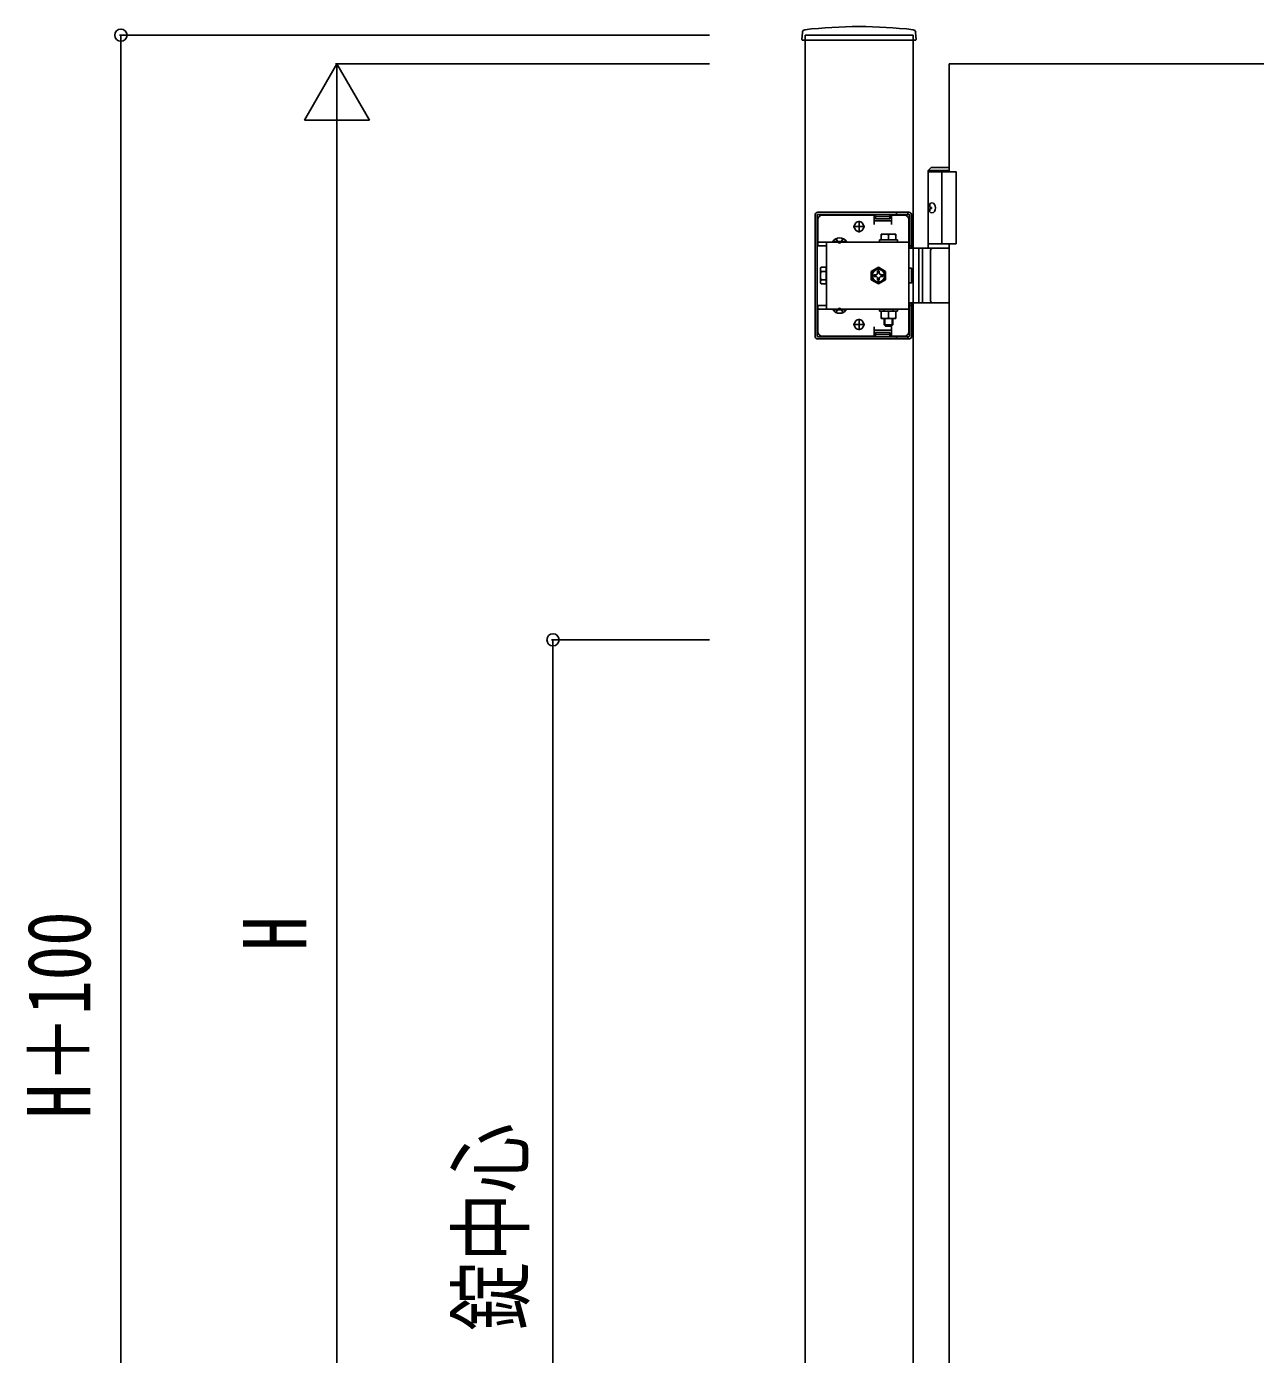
# Model space of a CAD drawing. Units: millimetres, scale not verified. Extents: x -4205 to 4205, y -2970 to 2970.
# Drawn here: x -3286 to -2432, y 482 to 1404 of the extents above; entities that cross this region are included whole.
import ezdxf
from ezdxf.enums import TextEntityAlignment as Align

# ---------------------------------------------------------------- set-up
doc = ezdxf.new("R2010")
doc.units = ezdxf.units.MM
doc.header["$LTSCALE"] = 12
doc.layers.add('0-4_YKK_A1', color=4, linetype='Continuous')
doc.layers.add('0-5_YKK_D', color=6, linetype='Continuous')
doc.styles.add('ＭＳ ゴシック', font='')
doc.styles.get('ＭＳ ゴシック').set_extended_font_data('MS Gothic')

msp = doc.modelspace()

# ---------------------------------------------------------------- linework, layer by layer
at = {"layer": '0-4_YKK_A1'}
for p, q in [((-2746.82, 1400.03), (-2747.08, 1395.16)), ((-2746.58, 1394.63), (-2668.38, 1394.63)), ((-2744.98, 1398.13), (-2744.98, 1394.63)), ((-2744.98, 98.13), (-2744.98, 1394.63)), ((-2669.98, 98.13), (-2669.98, 1394.63)), ((-2668.14, 1400.03), (-2667.88, 1395.16)), ((-2644.98, 1303.13), (-2644.98, 1378.13)), ((-2657.48, 1306.13), (-2659.48, 1304.13)), ((-2659.48, 1250.13), (-2659.48, 1304.13)), ((-2659.48, 1304.13), (-2644.98, 1304.13)), ((-2657.48, 1306.13), (-2644.98, 1306.13)), ((-2649.98, 1303.13), (-2649.98, 1253.13)), ((-2737.98, 1189.13), (-2737.98, 1273.13)), ((-2736.48, 1189.13), (-2736.48, 1273.13)), ((-2735.98, 1275.13), (-2672.98, 1275.13)), ((-2735.98, 1273.63), (-2672.98, 1273.63)), ((-2696.98, 1273.13), (-2732.98, 1273.13)), ((-2696.98, 1266.63), (-2696.98, 1273.13)), ((-2695.98, 1270.63), (-2695.98, 1273.63)), ((-2685.98, 1270.63), (-2685.98, 1273.63)), ((-2684.98, 1266.63), (-2684.98, 1273.13)), ((-2675.98, 1273.13), (-2684.98, 1273.13)), ((-2681.48, 1273.63), (-2681.48, 1275.13)), ((-2673.48, 1273.63), (-2673.48, 1275.13)), ((-2672.48, 1250.13), (-2672.48, 1273.13)), ((-2670.98, 1250.13), (-2670.98, 1273.13)), ((-2658.18, 1280.23), (-2658.78, 1280.23)), ((-2658.18, 1276.03), (-2658.78, 1276.03)), ((-2657.17, 1278.55), (-2657.76, 1278.55)), ((-2657.17, 1277.71), (-2657.76, 1277.71)), ((-2735.98, 1270.13), (-2735.98, 1251.83)), ((-2711.48, 1265.13), (-2703.48, 1265.13)), ((-2710.73, 1264.88), (-2710.73, 1265.38)), ((-2707.48, 1261.13), (-2707.48, 1269.13)), ((-2704.23, 1264.88), (-2704.23, 1265.38)), ((-2684.98, 1272.13), (-2696.98, 1272.13)), ((-2684.98, 1269.13), (-2696.98, 1269.13)), ((-2695.98, 1270.63), (-2685.98, 1270.63)), ((-2672.98, 1192.13), (-2672.98, 1270.13)), ((-2725.73, 1254.84), (-2725.73, 1254.33)), ((-2716.23, 1254.84), (-2725.73, 1254.84)), ((-2723.33, 1256.83), (-2722.13, 1254.36)), ((-2718.63, 1256.83), (-2719.84, 1254.36)), ((-2716.23, 1254.84), (-2716.23, 1254.33)), ((-2693.23, 1255.93), (-2693.23, 1254.33)), ((-2680.73, 1255.93), (-2693.23, 1255.93)), ((-2691.98, 1259.93), (-2691.98, 1255.93)), ((-2681.98, 1259.93), (-2691.98, 1259.93)), ((-2691.98, 1255.93), (-2681.98, 1255.93)), ((-2686.98, 1255.93), (-2686.98, 1259.5)), ((-2681.98, 1255.93), (-2681.98, 1259.93)), ((-2680.73, 1254.33), (-2680.73, 1255.93)), ((-2735.98, 1254.33), (-2672.98, 1254.33)), ((-2729.98, 1251.83), (-2735.98, 1251.83)), ((-2729.98, 1251.83), (-2729.98, 1254.33)), ((-2729.98, 1251.83), (-2729.98, 1210.43)), ((-2716.23, 1254.33), (-2725.73, 1254.33)), ((-2722.13, 1254.36), (-2720.98, 1253.75)), ((-2719.84, 1254.36), (-2720.98, 1253.75)), ((-2693.23, 1254.33), (-2680.73, 1254.33)), ((-2669.98, 1250.13), (-2672.98, 1250.13)), ((-2672.48, 1251.83), (-2670.98, 1251.83)), ((-2644.98, 1250.13), (-2669.98, 1250.13)), ((-2665.98, 1250.13), (-2665.98, 1212.13)), ((-2663.48, 1250.13), (-2663.48, 1212.13)), ((-2659.48, 1253.13), (-2639.98, 1253.13)), ((-2657.79, 1213.63), (-2657.79, 1248.63)), ((-2644.98, 303.13), (-2644.98, 1253.13)), ((-2734.28, 1236.13), (-2733.83, 1236.9)), ((-2734.28, 1236.13), (-2734.28, 1226.13)), ((-2730.28, 1236.9), (-2733.83, 1236.9)), ((-2730.28, 1225.36), (-2730.28, 1236.9)), ((-2698.98, 1234.02), (-2693.98, 1236.9)), ((-2693.98, 1236.9), (-2688.98, 1234.02)), ((-2730.28, 1234.02), (-2733.83, 1234.02)), ((-2730.28, 1228.24), (-2733.83, 1228.24)), ((-2730.28, 1235.03), (-2729.98, 1235.03)), ((-2730.28, 1227.23), (-2730.28, 1235.03)), ((-2730.28, 1227.23), (-2729.98, 1227.23)), ((-2698.98, 1228.24), (-2698.98, 1234.02)), ((-2693.98, 1225.36), (-2698.98, 1228.24)), ((-2697.13, 1231.73), (-2695.89, 1231.73)), ((-2697.13, 1230.53), (-2697.13, 1231.73)), ((-2695.89, 1230.53), (-2697.13, 1230.53)), ((-2694.58, 1233.04), (-2694.58, 1234.28)), ((-2694.58, 1234.28), (-2693.38, 1234.28)), ((-2688.98, 1228.24), (-2693.98, 1225.36)), ((-2693.38, 1234.28), (-2693.38, 1233.04)), ((-2693.38, 1229.22), (-2693.38, 1227.98)), ((-2690.83, 1230.53), (-2692.07, 1230.53)), ((-2688.98, 1234.02), (-2688.98, 1228.24)), ((-2734.28, 1226.13), (-2733.83, 1225.36)), ((-2730.28, 1225.36), (-2733.83, 1225.36)), ((-2729.98, 1210.43), (-2735.98, 1210.43)), ((-2735.98, 1210.43), (-2735.98, 1192.13)), ((-2729.98, 1210.43), (-2729.98, 1207.93)), ((-2722.13, 1207.9), (-2720.98, 1208.51)), ((-2719.84, 1207.9), (-2720.98, 1208.51)), ((-2672.98, 1212.13), (-2669.98, 1212.13)), ((-2672.48, 1189.13), (-2672.48, 1212.13)), ((-2672.48, 1210.43), (-2670.98, 1210.43)), ((-2670.98, 1189.13), (-2670.98, 1212.13)), ((-2669.98, 1212.13), (-2644.98, 1212.13)), ((-2735.98, 1207.93), (-2672.98, 1207.93)), ((-2716.23, 1207.93), (-2725.73, 1207.93)), ((-2725.73, 1207.42), (-2725.73, 1207.93)), ((-2716.23, 1207.42), (-2725.73, 1207.42)), ((-2723.33, 1205.43), (-2722.13, 1207.9)), ((-2718.63, 1205.43), (-2719.84, 1207.9)), ((-2716.23, 1207.42), (-2716.23, 1207.93)), ((-2707.48, 1201.13), (-2707.48, 1193.13)), ((-2693.23, 1207.93), (-2680.73, 1207.93)), ((-2693.23, 1206.33), (-2693.23, 1207.93)), ((-2680.73, 1206.33), (-2693.23, 1206.33)), ((-2691.98, 1201.33), (-2691.98, 1206.33)), ((-2691.98, 1206.33), (-2681.98, 1206.33)), ((-2681.98, 1201.33), (-2691.98, 1201.33)), ((-2690.18, 1207.93), (-2690.18, 1206.33)), ((-2689.98, 1201.33), (-2689.98, 1196.93)), ((-2689.44, 1201.33), (-2689.44, 1196.39)), ((-2686.98, 1206.33), (-2686.98, 1201.76)), ((-2684.52, 1201.33), (-2684.52, 1196.39)), ((-2683.98, 1201.33), (-2683.98, 1196.93)), ((-2683.78, 1207.93), (-2683.78, 1206.33)), ((-2681.98, 1206.33), (-2681.98, 1201.33)), ((-2680.73, 1207.93), (-2680.73, 1206.33)), ((-2711.48, 1197.13), (-2703.48, 1197.13)), ((-2710.73, 1197.38), (-2710.73, 1196.88)), ((-2704.23, 1197.38), (-2704.23, 1196.88)), ((-2696.98, 1195.63), (-2696.98, 1189.13)), ((-2684.98, 1193.13), (-2696.98, 1193.13)), ((-2684.98, 1190.13), (-2696.98, 1190.13)), ((-2695.98, 1191.63), (-2695.98, 1188.63)), ((-2695.98, 1191.63), (-2685.98, 1191.63)), ((-2689.98, 1196.93), (-2688.98, 1195.93)), ((-2683.98, 1196.93), (-2689.98, 1196.93)), ((-2684.98, 1195.93), (-2688.98, 1195.93)), ((-2685.98, 1191.63), (-2685.98, 1188.63)), ((-2683.98, 1196.93), (-2684.98, 1195.93)), ((-2684.98, 1195.63), (-2684.98, 1189.13)), ((-2735.98, 1188.63), (-2672.98, 1188.63)), ((-2735.98, 1187.13), (-2672.98, 1187.13)), ((-2732.98, 1189.13), (-2696.98, 1189.13)), ((-2684.98, 1189.13), (-2675.98, 1189.13)), ((-2681.48, 1187.13), (-2681.48, 1188.63)), ((-2673.48, 1187.13), (-2673.48, 1188.63))]:
    msp.add_line(p, q, dxfattribs=at)
for points in [[(-2744.98, 1398.13), (-2669.98, 1398.13), (-2669.98, 1394.63)], [(-2644.98, 1378.13), (-1844.98, 1378.13), (-1844.98, 178.13), (-2644.98, 178.13), (-2644.98, 253.13)], [(-2659.48, 1303.13), (-2639.98, 1303.13), (-2639.98, 1253.13)], [(-2658.89, 1279.39), (-2658.92, 1279.23), (-2658.96, 1279.07), (-2659.03, 1278.92), (-2659.11, 1278.8), (-2659.21, 1278.69), (-2659.27, 1278.64)], [(-2659.27, 1277.62), (-2659.21, 1277.57), (-2659.11, 1277.46), (-2659.03, 1277.34), (-2658.96, 1277.19), (-2658.92, 1277.03), (-2658.89, 1276.87)], [(-2657.76, 1278.55), (-2657.87, 1278.57), (-2657.98, 1278.61), (-2658.08, 1278.69), (-2658.17, 1278.8), (-2658.24, 1278.92), (-2658.28, 1279.07), (-2658.3, 1279.23), (-2658.3, 1279.39)], [(-2658.3, 1276.87), (-2658.3, 1277.03), (-2658.28, 1277.19), (-2658.24, 1277.34), (-2658.17, 1277.46), (-2658.08, 1277.57), (-2657.98, 1277.65), (-2657.87, 1277.69), (-2657.76, 1277.71)], [(-2672.98, 1226.03), (-2670.98, 1226.03), (-2670.98, 1236.23), (-2672.98, 1236.23)], [(-2693.38, 1227.98), (-2694.58, 1227.98), (-2694.58, 1229.22)], [(-2692.07, 1231.73), (-2690.83, 1231.73), (-2690.83, 1230.53)]]:
    msp.add_lwpolyline(points, dxfattribs=at)
for centre, radius, start, end in [((-2707.48, 1084.13), 320, 83.25565, 96.74435), ((-2746.58, 1395.13), 0.5, 177, 270), ((-2744.83, 1399.93), 2, 96.74435, 177), ((-2670.13, 1399.93), 2, 3, 83.25565), ((-2668.38, 1395.13), 0.5, 270, 3), ((-2735.98, 1273.13), 2, 90, 180), ((-2735.98, 1273.13), 0.5, 90, 180), ((-2732.98, 1270.13), 3, 90, 180), ((-2675.98, 1270.13), 3, 0, 90), ((-2672.98, 1273.13), 2, 0, 90), ((-2672.98, 1273.13), 0.5, 0, 90), ((-2707.48, 1265.38), 3.25, 0, 180), ((-2707.48, 1264.88), 3.25, 180, 0), ((-2720.98, 1251.56), 5.77, 34.65097, 145.34903), ((-2689.48, 1252.5), 7.43, 70.34714, 109.65286), ((-2684.48, 1252.5), 7.43, 70.34714, 109.65286), ((-2656.29, 1248.63), 1.5, 90, 180), ((-2731.72, 1235.46), 2.56, 145.61575, 214.38425), ((-2693.98, 1231.13), 5, 349.84078, 103.11701), ((-2724.73, 1231.13), 9.55, 162.41205, 197.58795), ((-2731.72, 1226.8), 2.56, 145.61575, 214.38425), ((-2693.98, 1231.13), 5, 103.11701, 349.84078), ((-2693.98, 1231.13), 4.3, 96.72822, 356.22957), ((-2695.89, 1233.04), 1.31, 270, 0), ((-2695.89, 1229.22), 1.31, 0, 90), ((-2693.98, 1231.13), 4.3, 356.22957, 96.72822), ((-2692.07, 1233.04), 1.31, 180, 270), ((-2692.07, 1229.22), 1.31, 90, 180), ((-2656.29, 1213.63), 1.5, 180, 270), ((-2720.98, 1210.7), 5.77, 214.65097, 325.34903), ((-2707.48, 1197.38), 3.25, 0, 180), ((-2689.48, 1208.76), 7.43, 250.34714, 289.65286), ((-2684.48, 1208.76), 7.43, 250.34714, 289.65286), ((-2732.98, 1192.13), 3, 180, 270), ((-2707.48, 1196.88), 3.25, 180, 0), ((-2675.98, 1192.13), 3, 270, 0), ((-2735.98, 1189.13), 2, 180, 270), ((-2735.98, 1189.13), 0.5, 180, 270), ((-2672.98, 1189.13), 0.5, 270, 0), ((-2672.98, 1189.13), 2, 270, 0)]:
    msp.add_arc(centre, radius, start, end, dxfattribs=at)
msp.add_ellipse((-2656.82, 1278.13), major_axis=(0, -3.5), ratio=0.707107, dxfattribs=at)
for centre, start_param, end_param in [((-2652.59, 1278.13), 1.335292, 1.430335), ((-2652.59, 1278.13), 1.711258, 1.806301), ((-2652, 1278.13), 1.335292, 1.430335), ((-2652, 1278.13), 1.711258, 1.806301), ((-2650.81, 1278.13), 1.524113, 1.61748)]:
    msp.add_ellipse(centre, major_axis=(0, 9), ratio=0.707107, start_param=start_param, end_param=end_param, dxfattribs=at)
at = {"layer": '0-5_YKK_D'}
for p, q in [((-2811.36, 1398.13), (-3220.98, 1398.13)), ((-3219.98, 1398.13), (-3219.98, 98.13)), ((-3069.98, 1378.13), (-3092.48, 1339.16)), ((-2811.36, 1378.13), (-3070.98, 1378.13)), ((-3069.98, 1378.13), (-3047.48, 1339.16)), ((-3069.98, 1378.13), (-3069.98, 1300.19)), ((-3092.48, 1339.16), (-3047.48, 1339.16)), ((-3069.98, 1333.13), (-3069.98, 223.13)), ((-2811.36, 978.13), (-2920.98, 978.13)), ((-2919.98, 978.13), (-2919.98, 178.13))]:
    msp.add_line(p, q, dxfattribs=at)
for centre in [(-3219.98, 1398.13), (-2919.98, 978.13)]:
    msp.add_circle(centre, 4.25, dxfattribs=at)

# ---------------------------------------------------------------- texts
at = {"layer": '0-5_YKK_D', "style": 'ＭＳ ゴシック', "width": 0.8}
for s, p in [('H＋100', (-3227.98, 645.73)), ('H', (-3077.98, 762.13)), ('錠中心', (-2927.98, 498.13))]:
    msp.add_text(s, height=43.99, rotation=90, dxfattribs=at).set_placement(p, align=Align.BOTTOM_LEFT)

doc.saveas('drawing.dxf')
